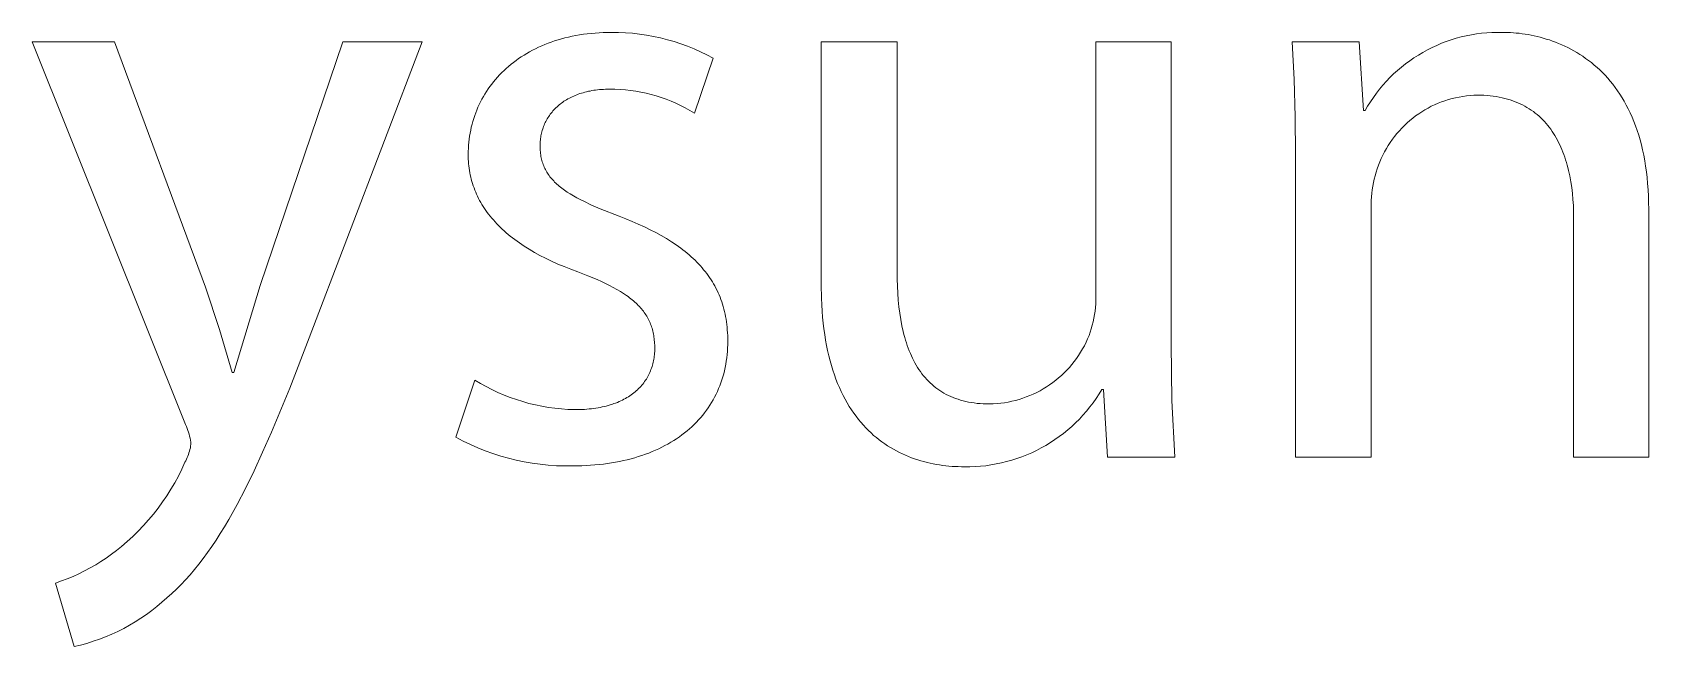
# Model space of a CAD drawing. Header units: millimetres. Extents: x -2542 to 6192, y -257 to 5845.
# Drawn here: x 4166.6 to 4331.4, y -129.6 to -67 of the extents above; entities that cross this region are included whole.
import ezdxf

# ---------------------------------------------------------------- set-up
doc = ezdxf.new("R2010")
doc.units = ezdxf.units.MM
doc.header["$MEASUREMENT"] = 0
doc.layers.add('Domyślny', color=7, linetype='Continuous', true_color=0x000000)

msp = doc.modelspace()

# ---------------------------------------------------------------- linework, layer by layer
at = {"layer": 'Domyślny', "color": 18, "lineweight": 15, "true_color": 0x000000}
for p, q in [((4220.55, -67.62), (4220.9, -67.52)), ((4220.9, -67.52), (4221.27, -67.43)), ((4221.27, -67.43), (4221.64, -67.35)), ((4221.64, -67.35), (4222.01, -67.28)), ((4222.01, -67.28), (4222.39, -67.21)), ((4222.39, -67.21), (4222.78, -67.15)), ((4222.78, -67.15), (4223.17, -67.1)), ((4223.17, -67.1), (4223.57, -67.06)), ((4223.57, -67.06), (4223.97, -67.02)), ((4223.97, -67.02), (4224.38, -66.99)), ((4224.38, -66.99), (4224.79, -66.97)), ((4224.79, -66.97), (4225.21, -66.96)), ((4225.21, -66.96), (4225.63, -66.96)), ((4225.63, -66.96), (4226.35, -66.96)), ((4226.35, -66.96), (4227.07, -67)), ((4227.07, -67), (4227.79, -67.05)), ((4227.79, -67.05), (4228.51, -67.13)), ((4228.51, -67.13), (4229.22, -67.24)), ((4229.22, -67.24), (4229.93, -67.37)), ((4229.93, -67.37), (4230.64, -67.52)), ((4230.64, -67.52), (4231.34, -67.7)), ((4311.25, -67.71), (4311.76, -67.56)), ((4311.76, -67.56), (4312.27, -67.42)), ((4312.27, -67.42), (4312.78, -67.3)), ((4312.78, -67.3), (4313.3, -67.2)), ((4313.3, -67.2), (4313.82, -67.11)), ((4313.82, -67.11), (4314.35, -67.04)), ((4314.35, -67.04), (4314.87, -66.99)), ((4314.87, -66.99), (4315.4, -66.96)), ((4315.4, -66.96), (4315.93, -66.95)), ((4315.93, -66.95), (4316.46, -66.96)), ((4316.46, -66.96), (4316.73, -66.96)), ((4316.73, -66.96), (4317.01, -66.97)), ((4317.01, -66.97), (4317.3, -66.98)), ((4317.3, -66.98), (4317.59, -67)), ((4317.59, -67), (4317.88, -67.02)), ((4317.88, -67.02), (4318.18, -67.05)), ((4318.18, -67.05), (4318.48, -67.09)), ((4318.48, -67.09), (4318.78, -67.13)), ((4318.78, -67.13), (4319.08, -67.18)), ((4319.08, -67.18), (4319.39, -67.24)), ((4319.39, -67.24), (4319.7, -67.3)), ((4319.7, -67.3), (4320.01, -67.38)), ((4320.01, -67.38), (4320.32, -67.45)), ((4320.32, -67.45), (4320.63, -67.54)), ((4320.63, -67.54), (4320.94, -67.63)), ((4182.22, -106.93), (4166.6, -67.93)), ((4166.6, -67.93), (4174.98, -67.93)), ((4174.98, -67.93), (4184.26, -92.91)), ((4189.84, -92.76), (4198.24, -67.93)), ((4206.36, -67.93), (4194.84, -98.09)), ((4198.24, -67.93), (4206.36, -67.93)), ((4216.73, -69.27), (4217.01, -69.1)), ((4217.01, -69.1), (4217.3, -68.93)), ((4217.3, -68.93), (4217.6, -68.77)), ((4217.6, -68.77), (4217.9, -68.62)), ((4217.9, -68.62), (4218.21, -68.47)), ((4218.21, -68.47), (4218.53, -68.33)), ((4218.53, -68.33), (4218.85, -68.19)), ((4218.85, -68.19), (4219.18, -68.07)), ((4219.18, -68.07), (4219.51, -67.94)), ((4219.51, -67.94), (4219.85, -67.83)), ((4219.85, -67.83), (4220.2, -67.72)), ((4220.2, -67.72), (4220.55, -67.62)), ((4231.34, -67.7), (4232.03, -67.9)), ((4232.03, -67.9), (4232.72, -68.12)), ((4232.72, -68.12), (4233.4, -68.37)), ((4233.4, -68.37), (4234.07, -68.63)), ((4234.07, -68.63), (4234.73, -68.93)), ((4234.73, -68.93), (4235.38, -69.24)), ((4247.02, -92.69), (4247.02, -67.91)), ((4247.02, -67.91), (4254.76, -67.91)), ((4254.76, -67.91), (4254.76, -91.36)), ((4275.03, -93.89), (4275.03, -67.91)), ((4275.03, -67.91), (4282.71, -67.91)), ((4282.71, -67.91), (4282.71, -98.71)), ((4295.24, -71.74), (4295.02, -67.91)), ((4295.02, -67.91), (4301.86, -67.91)), ((4301.86, -67.91), (4302.29, -74.92)), ((4307.9, -69.26), (4308.35, -68.99)), ((4308.35, -68.99), (4308.82, -68.74)), ((4308.82, -68.74), (4309.29, -68.5)), ((4309.29, -68.5), (4309.77, -68.28)), ((4309.77, -68.28), (4310.26, -68.07)), ((4310.26, -68.07), (4310.75, -67.88)), ((4310.75, -67.88), (4311.25, -67.71)), ((4320.94, -67.63), (4321.26, -67.73)), ((4321.26, -67.73), (4321.57, -67.84)), ((4321.57, -67.84), (4321.88, -67.96)), ((4321.88, -67.96), (4322.2, -68.08)), ((4322.2, -68.08), (4322.51, -68.21)), ((4322.51, -68.21), (4322.82, -68.35)), ((4322.82, -68.35), (4323.13, -68.51)), ((4323.13, -68.51), (4323.44, -68.66)), ((4323.44, -68.66), (4323.75, -68.83)), ((4323.75, -68.83), (4324.05, -69.01)), ((4324.05, -69.01), (4324.36, -69.2)), ((4324.36, -69.2), (4324.66, -69.39)), ((4214.46, -71.06), (4214.69, -70.84)), ((4214.69, -70.84), (4214.92, -70.63)), ((4214.92, -70.63), (4215.16, -70.42)), ((4215.16, -70.42), (4215.4, -70.21)), ((4215.4, -70.21), (4215.66, -70.01)), ((4215.66, -70.01), (4215.91, -69.82)), ((4215.91, -69.82), (4216.18, -69.63)), ((4216.18, -69.63), (4216.45, -69.45)), ((4216.45, -69.45), (4216.73, -69.27)), ((4236.02, -69.57), (4234.1, -75.19)), ((4235.38, -69.24), (4236.02, -69.57)), ((4305.38, -71.19), (4305.77, -70.83)), ((4305.77, -70.83), (4306.18, -70.49)), ((4306.18, -70.49), (4306.59, -70.16)), ((4306.59, -70.16), (4307.02, -69.84)), ((4307.02, -69.84), (4307.45, -69.54)), ((4307.45, -69.54), (4307.9, -69.26)), ((4324.66, -69.39), (4324.95, -69.6)), ((4324.95, -69.6), (4325.25, -69.82)), ((4325.25, -69.82), (4325.54, -70.04)), ((4325.54, -70.04), (4325.83, -70.28)), ((4325.83, -70.28), (4326.11, -70.53)), ((4326.11, -70.53), (4326.39, -70.78)), ((4326.39, -70.78), (4326.66, -71.05)), ((4213.07, -72.72), (4213.25, -72.47)), ((4213.25, -72.47), (4213.44, -72.23)), ((4213.44, -72.23), (4213.63, -71.98)), ((4213.63, -71.98), (4213.83, -71.75)), ((4213.83, -71.75), (4214.03, -71.51)), ((4214.03, -71.51), (4214.24, -71.28)), ((4214.24, -71.28), (4214.46, -71.06)), ((4295.35, -75.57), (4295.24, -71.74)), ((4303.95, -72.74), (4304.29, -72.33)), ((4304.29, -72.33), (4304.64, -71.94)), ((4304.64, -71.94), (4305, -71.55)), ((4305, -71.55), (4305.38, -71.19)), ((4326.66, -71.05), (4326.93, -71.33)), ((4326.93, -71.33), (4327.2, -71.62)), ((4327.2, -71.62), (4327.46, -71.92)), ((4327.46, -71.92), (4327.71, -72.24)), ((4327.71, -72.24), (4327.96, -72.56)), ((4212.16, -74.31), (4212.3, -74.04)), ((4212.3, -74.04), (4212.44, -73.77)), ((4212.44, -73.77), (4212.59, -73.5)), ((4212.59, -73.5), (4212.74, -73.24)), ((4212.74, -73.24), (4212.9, -72.98)), ((4212.9, -72.98), (4213.07, -72.72)), ((4220.68, -74.07), (4220.55, -74.16)), ((4220.8, -73.98), (4220.68, -74.07)), ((4220.93, -73.9), (4220.8, -73.98)), ((4221.07, -73.82), (4220.93, -73.9)), ((4221.21, -73.74), (4221.07, -73.82)), ((4221.35, -73.66), (4221.21, -73.74)), ((4221.49, -73.59), (4221.35, -73.66)), ((4221.64, -73.51), (4221.49, -73.59)), ((4221.79, -73.45), (4221.64, -73.51)), ((4221.94, -73.38), (4221.79, -73.45)), ((4222.1, -73.32), (4221.94, -73.38)), ((4222.26, -73.26), (4222.1, -73.32)), ((4222.42, -73.2), (4222.26, -73.26)), ((4222.59, -73.15), (4222.42, -73.2)), ((4222.76, -73.1), (4222.59, -73.15)), ((4222.93, -73.05), (4222.76, -73.1)), ((4223.11, -73.01), (4222.93, -73.05)), ((4223.29, -72.96), (4223.11, -73.01)), ((4223.47, -72.93), (4223.29, -72.96)), ((4223.65, -72.89), (4223.47, -72.93)), ((4223.84, -72.86), (4223.65, -72.89)), ((4224.03, -72.83), (4223.84, -72.86)), ((4224.23, -72.81), (4224.03, -72.83)), ((4224.43, -72.79), (4224.23, -72.81)), ((4224.63, -72.77), (4224.43, -72.79)), ((4224.83, -72.76), (4224.63, -72.77)), ((4225.04, -72.75), (4224.83, -72.76)), ((4225.25, -72.74), (4225.04, -72.75)), ((4225.46, -72.74), (4225.25, -72.74)), ((4225.99, -72.75), (4225.46, -72.74)), ((4226.53, -72.77), (4225.99, -72.75)), ((4227.06, -72.82), (4226.53, -72.77)), ((4227.59, -72.87), (4227.06, -72.82)), ((4228.12, -72.95), (4227.59, -72.87)), ((4228.65, -73.05), (4228.12, -72.95)), ((4229.17, -73.16), (4228.65, -73.05)), ((4229.69, -73.29), (4229.17, -73.16)), ((4230.21, -73.43), (4229.69, -73.29)), ((4230.72, -73.59), (4230.21, -73.43)), ((4231.22, -73.77), (4230.72, -73.59)), ((4231.72, -73.97), (4231.22, -73.77)), ((4232.21, -74.18), (4231.72, -73.97)), ((4302.73, -74.47), (4303.02, -74.02)), ((4303.02, -74.02), (4303.31, -73.58)), ((4303.31, -73.58), (4303.62, -73.15)), ((4303.62, -73.15), (4303.95, -72.74)), ((4310.26, -74.04), (4309.91, -74.18)), ((4310.61, -73.92), (4310.26, -74.04)), ((4310.97, -73.81), (4310.61, -73.92)), ((4311.33, -73.7), (4310.97, -73.81)), ((4311.69, -73.62), (4311.33, -73.7)), ((4312.06, -73.54), (4311.69, -73.62)), ((4312.43, -73.48), (4312.06, -73.54)), ((4312.8, -73.43), (4312.43, -73.48)), ((4313.18, -73.39), (4312.8, -73.43)), ((4313.55, -73.37), (4313.18, -73.39)), ((4313.93, -73.35), (4313.55, -73.37)), ((4314.26, -73.36), (4313.93, -73.35)), ((4314.59, -73.37), (4314.26, -73.36)), ((4314.92, -73.39), (4314.59, -73.37)), ((4315.23, -73.42), (4314.92, -73.39)), ((4315.54, -73.46), (4315.23, -73.42)), ((4315.84, -73.5), (4315.54, -73.46)), ((4316.14, -73.55), (4315.84, -73.5)), ((4316.43, -73.61), (4316.14, -73.55)), ((4316.71, -73.68), (4316.43, -73.61)), ((4316.99, -73.75), (4316.71, -73.68)), ((4317.26, -73.83), (4316.99, -73.75)), ((4317.52, -73.92), (4317.26, -73.83)), ((4317.78, -74.02), (4317.52, -73.92)), ((4318.03, -74.12), (4317.78, -74.02)), ((4318.28, -74.23), (4318.03, -74.12)), ((4327.96, -72.56), (4328.2, -72.9)), ((4328.2, -72.9), (4328.43, -73.25)), ((4328.43, -73.25), (4328.66, -73.61)), ((4328.66, -73.61), (4328.88, -73.98)), ((4328.88, -73.98), (4329.09, -74.36)), ((4211.51, -76.02), (4211.6, -75.73)), ((4211.6, -75.73), (4211.7, -75.44)), ((4211.7, -75.44), (4211.8, -75.15)), ((4211.8, -75.15), (4211.91, -74.87)), ((4211.91, -74.87), (4212.03, -74.59)), ((4212.03, -74.59), (4212.16, -74.31)), ((4219.09, -75.77), (4219.02, -75.9)), ((4219.16, -75.65), (4219.09, -75.77)), ((4219.24, -75.53), (4219.16, -75.65)), ((4219.32, -75.41), (4219.24, -75.53)), ((4219.4, -75.3), (4219.32, -75.41)), ((4219.49, -75.18), (4219.4, -75.3)), ((4219.58, -75.07), (4219.49, -75.18)), ((4219.68, -74.96), (4219.58, -75.07)), ((4219.77, -74.85), (4219.68, -74.96)), ((4219.87, -74.75), (4219.77, -74.85)), ((4219.98, -74.65), (4219.87, -74.75)), ((4220.09, -74.54), (4219.98, -74.65)), ((4220.2, -74.44), (4220.09, -74.54)), ((4220.31, -74.35), (4220.2, -74.44)), ((4220.43, -74.25), (4220.31, -74.35)), ((4220.55, -74.16), (4220.43, -74.25)), ((4232.69, -74.41), (4232.21, -74.18)), ((4233.17, -74.65), (4232.69, -74.41)), ((4233.64, -74.91), (4233.17, -74.65)), ((4234.1, -75.19), (4233.64, -74.91)), ((4295.37, -79.4), (4295.35, -75.57)), ((4302.29, -74.92), (4302.47, -74.92)), ((4302.47, -74.92), (4302.73, -74.47)), ((4307.32, -75.69), (4307.03, -75.93)), ((4307.62, -75.47), (4307.32, -75.69)), ((4307.93, -75.25), (4307.62, -75.47)), ((4308.24, -75.04), (4307.93, -75.25)), ((4308.56, -74.85), (4308.24, -75.04)), ((4308.89, -74.67), (4308.56, -74.85)), ((4309.22, -74.49), (4308.89, -74.67)), ((4309.56, -74.33), (4309.22, -74.49)), ((4309.91, -74.18), (4309.56, -74.33)), ((4318.51, -74.35), (4318.28, -74.23)), ((4318.75, -74.47), (4318.51, -74.35)), ((4318.97, -74.6), (4318.75, -74.47)), ((4319.19, -74.74), (4318.97, -74.6)), ((4319.41, -74.88), (4319.19, -74.74)), ((4319.62, -75.03), (4319.41, -74.88)), ((4319.82, -75.18), (4319.62, -75.03)), ((4320.02, -75.34), (4319.82, -75.18)), ((4320.21, -75.51), (4320.02, -75.34)), ((4320.4, -75.68), (4320.21, -75.51)), ((4320.58, -75.86), (4320.4, -75.68)), ((4329.09, -74.36), (4329.3, -74.76)), ((4329.3, -74.76), (4329.5, -75.17)), ((4329.5, -75.17), (4329.69, -75.6)), ((4329.69, -75.6), (4329.87, -76.03)), ((4211.18, -77.52), (4211.23, -77.22)), ((4211.23, -77.22), (4211.29, -76.91)), ((4211.29, -76.91), (4211.35, -76.61)), ((4211.35, -76.61), (4211.43, -76.32)), ((4211.43, -76.32), (4211.51, -76.02)), ((4218.48, -77.35), (4218.45, -77.49)), ((4218.51, -77.21), (4218.48, -77.35)), ((4218.55, -77.08), (4218.51, -77.21)), ((4218.58, -76.94), (4218.55, -77.08)), ((4218.63, -76.8), (4218.58, -76.94)), ((4218.67, -76.67), (4218.63, -76.8)), ((4218.72, -76.54), (4218.67, -76.67)), ((4218.77, -76.41), (4218.72, -76.54)), ((4218.83, -76.28), (4218.77, -76.41)), ((4218.89, -76.15), (4218.83, -76.28)), ((4218.95, -76.02), (4218.89, -76.15)), ((4219.02, -75.9), (4218.95, -76.02)), ((4305.71, -77.26), (4305.47, -77.55)), ((4305.96, -76.98), (4305.71, -77.26)), ((4306.21, -76.7), (4305.96, -76.98)), ((4306.48, -76.44), (4306.21, -76.7)), ((4306.75, -76.18), (4306.48, -76.44)), ((4307.03, -75.93), (4306.75, -76.18)), ((4320.75, -76.04), (4320.58, -75.86)), ((4320.92, -76.23), (4320.75, -76.04)), ((4321.09, -76.43), (4320.92, -76.23)), ((4321.24, -76.63), (4321.09, -76.43)), ((4321.4, -76.83), (4321.24, -76.63)), ((4321.54, -77.04), (4321.4, -76.83)), ((4321.69, -77.26), (4321.54, -77.04)), ((4321.82, -77.48), (4321.69, -77.26)), ((4329.87, -76.03), (4330.04, -76.49)), ((4330.04, -76.49), (4330.2, -76.95)), ((4330.2, -76.95), (4330.36, -77.43)), ((4330.36, -77.43), (4330.5, -77.92)), ((4211.03, -79.4), (4211.04, -79.08)), ((4211.04, -79.08), (4211.05, -78.77)), ((4211.05, -78.77), (4211.07, -78.45)), ((4211.07, -78.45), (4211.1, -78.14)), ((4211.1, -78.14), (4211.13, -77.83)), ((4211.13, -77.83), (4211.18, -77.52)), ((4218.37, -78.21), (4218.36, -78.35)), ((4218.36, -78.35), (4218.36, -78.5)), ((4218.36, -78.5), (4218.36, -78.66)), ((4218.36, -78.66), (4218.37, -78.83)), ((4218.38, -78.06), (4218.37, -78.21)), ((4218.37, -78.83), (4218.38, -78.98)), ((4218.39, -77.92), (4218.38, -78.06)), ((4218.38, -78.98), (4218.39, -79.14)), ((4218.41, -77.78), (4218.39, -77.92)), ((4218.43, -77.63), (4218.41, -77.78)), ((4218.45, -77.49), (4218.43, -77.63)), ((4304.64, -78.8), (4304.45, -79.12)), ((4304.83, -78.47), (4304.64, -78.8)), ((4305.03, -78.16), (4304.83, -78.47)), ((4305.25, -77.85), (4305.03, -78.16)), ((4305.47, -77.55), (4305.25, -77.85)), ((4321.95, -77.7), (4321.82, -77.48)), ((4322.08, -77.93), (4321.95, -77.7)), ((4322.2, -78.17), (4322.08, -77.93)), ((4322.32, -78.41), (4322.2, -78.17)), ((4322.43, -78.65), (4322.32, -78.41)), ((4322.54, -78.9), (4322.43, -78.65)), ((4322.64, -79.15), (4322.54, -78.9)), ((4330.5, -77.92), (4330.64, -78.42)), ((4330.64, -78.42), (4330.76, -78.94)), ((4330.76, -78.94), (4330.87, -79.48)), ((4211.04, -79.64), (4211.03, -79.4)), ((4211.04, -79.87), (4211.04, -79.64)), ((4211.06, -80.11), (4211.04, -79.87)), ((4211.07, -80.34), (4211.06, -80.11)), ((4211.1, -80.57), (4211.07, -80.34)), ((4211.13, -80.8), (4211.1, -80.57)), ((4218.39, -79.14), (4218.41, -79.29)), ((4218.41, -79.29), (4218.43, -79.44)), ((4218.43, -79.44), (4218.45, -79.59)), ((4218.45, -79.59), (4218.48, -79.73)), ((4218.48, -79.73), (4218.51, -79.88)), ((4218.51, -79.88), (4218.55, -80.02)), ((4218.55, -80.02), (4218.59, -80.16)), ((4218.59, -80.16), (4218.63, -80.29)), ((4218.63, -80.29), (4218.68, -80.43)), ((4218.68, -80.43), (4218.73, -80.56)), ((4218.73, -80.56), (4218.78, -80.69)), ((4218.78, -80.69), (4218.84, -80.81)), ((4295.37, -110.26), (4295.37, -79.4)), ((4303.84, -80.49), (4303.71, -80.85)), ((4303.97, -80.14), (4303.84, -80.49)), ((4304.12, -79.8), (4303.97, -80.14)), ((4304.28, -79.46), (4304.12, -79.8)), ((4304.45, -79.12), (4304.28, -79.46)), ((4322.74, -79.41), (4322.64, -79.15)), ((4322.83, -79.67), (4322.74, -79.41)), ((4322.91, -79.93), (4322.83, -79.67)), ((4323, -80.2), (4322.91, -79.93)), ((4323.07, -80.47), (4323, -80.2)), ((4323.15, -80.74), (4323.07, -80.47)), ((4330.87, -79.48), (4330.98, -80.03)), ((4330.98, -80.03), (4331.07, -80.59)), ((4331.07, -80.59), (4331.15, -81.17)), ((4211.16, -81.03), (4211.13, -80.8)), ((4211.2, -81.26), (4211.16, -81.03)), ((4211.25, -81.48), (4211.2, -81.26)), ((4211.3, -81.71), (4211.25, -81.48)), ((4211.35, -81.93), (4211.3, -81.71)), ((4211.41, -82.15), (4211.35, -81.93)), ((4211.48, -82.37), (4211.41, -82.15)), ((4211.55, -82.59), (4211.48, -82.37)), ((4218.84, -80.81), (4218.91, -80.94)), ((4218.91, -80.94), (4218.97, -81.06)), ((4218.97, -81.06), (4219.04, -81.19)), ((4219.04, -81.19), (4219.12, -81.31)), ((4219.12, -81.31), (4219.2, -81.42)), ((4219.2, -81.42), (4219.28, -81.54)), ((4219.28, -81.54), (4219.36, -81.66)), ((4219.36, -81.66), (4219.45, -81.77)), ((4219.45, -81.77), (4219.55, -81.88)), ((4219.55, -81.88), (4219.65, -81.99)), ((4219.65, -81.99), (4219.75, -82.1)), ((4219.75, -82.1), (4219.85, -82.21)), ((4219.85, -82.21), (4219.96, -82.31)), ((4219.96, -82.31), (4220.08, -82.42)), ((4303.32, -82.27), (4303.25, -82.63)), ((4303.41, -81.91), (4303.32, -82.27)), ((4303.5, -81.56), (4303.41, -81.91)), ((4303.6, -81.21), (4303.5, -81.56)), ((4303.71, -80.85), (4303.6, -81.21)), ((4323.22, -81.02), (4323.15, -80.74)), ((4323.28, -81.3), (4323.22, -81.02)), ((4323.34, -81.59), (4323.28, -81.3)), ((4323.44, -82.17), (4323.34, -81.59)), ((4323.53, -82.76), (4323.44, -82.17)), ((4331.15, -81.17), (4331.22, -81.76)), ((4331.22, -81.76), (4331.27, -82.37)), ((4331.27, -82.37), (4331.32, -82.99)), ((4211.63, -82.81), (4211.55, -82.59)), ((4211.71, -83.03), (4211.63, -82.81)), ((4211.8, -83.24), (4211.71, -83.03)), ((4211.89, -83.45), (4211.8, -83.24)), ((4211.99, -83.66), (4211.89, -83.45)), ((4212.09, -83.87), (4211.99, -83.66)), ((4212.2, -84.08), (4212.09, -83.87)), ((4220.08, -82.42), (4220.2, -82.52)), ((4220.2, -82.52), (4220.32, -82.63)), ((4220.32, -82.63), (4220.44, -82.73)), ((4220.44, -82.73), (4220.57, -82.83)), ((4220.57, -82.83), (4220.71, -82.93)), ((4220.71, -82.93), (4220.85, -83.03)), ((4220.85, -83.03), (4221.14, -83.23)), ((4221.14, -83.23), (4221.44, -83.42)), ((4221.44, -83.42), (4221.76, -83.61)), ((4221.76, -83.61), (4222.1, -83.8)), ((4222.1, -83.8), (4222.46, -83.99)), ((4222.46, -83.99), (4222.83, -84.17)), ((4303.11, -83.72), (4303.09, -84.08)), ((4303.15, -83.35), (4303.11, -83.72)), ((4303.2, -82.99), (4303.15, -83.35)), ((4303.25, -82.63), (4303.2, -82.99)), ((4323.6, -83.36), (4323.53, -82.76)), ((4323.66, -83.97), (4323.6, -83.36)), ((4323.7, -84.59), (4323.66, -83.97)), ((4331.32, -82.99), (4331.35, -83.63)), ((4331.35, -83.63), (4331.37, -84.29)), ((4212.32, -84.29), (4212.2, -84.08)), ((4212.44, -84.49), (4212.32, -84.29)), ((4212.56, -84.7), (4212.44, -84.49)), ((4212.7, -84.9), (4212.56, -84.7)), ((4212.83, -85.1), (4212.7, -84.9)), ((4212.98, -85.3), (4212.83, -85.1)), ((4213.12, -85.49), (4212.98, -85.3)), ((4213.28, -85.69), (4213.12, -85.49)), ((4222.83, -84.17), (4223.62, -84.55)), ((4223.62, -84.55), (4224.49, -84.92)), ((4224.49, -84.92), (4226.42, -85.68)), ((4303.09, -84.08), (4303.08, -84.45)), ((4303.08, -84.45), (4303.08, -84.81)), ((4303.08, -84.81), (4303.08, -110.26)), ((4323.72, -85.22), (4323.7, -84.59)), ((4323.73, -85.86), (4323.72, -85.22)), ((4331.37, -84.29), (4331.38, -84.96)), ((4331.38, -84.96), (4331.38, -110.26)), ((4213.44, -85.88), (4213.28, -85.69)), ((4213.6, -86.07), (4213.44, -85.88)), ((4213.77, -86.26), (4213.6, -86.07)), ((4213.95, -86.45), (4213.77, -86.26)), ((4214.13, -86.64), (4213.95, -86.45)), ((4214.31, -86.82), (4214.13, -86.64)), ((4214.51, -87.01), (4214.31, -86.82)), ((4214.7, -87.19), (4214.51, -87.01)), ((4214.91, -87.37), (4214.7, -87.19)), ((4226.42, -85.68), (4227.09, -85.95)), ((4227.09, -85.95), (4227.75, -86.22)), ((4227.75, -86.22), (4228.38, -86.49)), ((4228.38, -86.49), (4229, -86.78)), ((4229, -86.78), (4229.59, -87.06)), ((4229.59, -87.06), (4230.16, -87.36)), ((4323.73, -110.26), (4323.73, -85.86)), ((4215.12, -87.54), (4214.91, -87.37)), ((4215.33, -87.72), (4215.12, -87.54)), ((4215.78, -88.07), (4215.33, -87.72)), ((4216.25, -88.4), (4215.78, -88.07)), ((4216.74, -88.74), (4216.25, -88.4)), ((4217.25, -89.06), (4216.74, -88.74)), ((4230.16, -87.36), (4230.71, -87.66)), ((4230.71, -87.66), (4231.24, -87.97)), ((4231.24, -87.97), (4231.75, -88.29)), ((4231.75, -88.29), (4232.24, -88.61)), ((4232.24, -88.61), (4232.7, -88.94)), ((4232.7, -88.94), (4232.93, -89.11)), ((4217.79, -89.37), (4217.25, -89.06)), ((4218.35, -89.68), (4217.79, -89.37)), ((4218.93, -89.98), (4218.35, -89.68)), ((4219.54, -90.27), (4218.93, -89.98)), ((4220.17, -90.56), (4219.54, -90.27)), ((4220.82, -90.83), (4220.17, -90.56)), ((4232.93, -89.11), (4233.14, -89.29)), ((4233.14, -89.29), (4233.36, -89.46)), ((4233.36, -89.46), (4233.57, -89.64)), ((4233.57, -89.64), (4233.77, -89.82)), ((4233.77, -89.82), (4233.97, -90)), ((4233.97, -90), (4234.16, -90.18)), ((4234.16, -90.18), (4234.35, -90.37)), ((4234.35, -90.37), (4234.53, -90.55)), ((4234.53, -90.55), (4234.71, -90.75)), ((4221.5, -91.1), (4220.82, -90.83)), ((4222.2, -91.36), (4221.5, -91.1)), ((4223.23, -91.75), (4222.2, -91.36)), ((4224.17, -92.14), (4223.23, -91.75)), ((4224.62, -92.34), (4224.17, -92.14)), ((4234.71, -90.75), (4234.88, -90.94)), ((4234.88, -90.94), (4235.04, -91.14)), ((4235.04, -91.14), (4235.2, -91.33)), ((4235.2, -91.33), (4235.36, -91.54)), ((4235.36, -91.54), (4235.51, -91.74)), ((4235.51, -91.74), (4235.65, -91.95)), ((4235.65, -91.95), (4235.79, -92.16)), ((4235.79, -92.16), (4235.93, -92.37)), ((4254.76, -91.36), (4254.76, -92.1)), ((4254.76, -92.1), (4254.79, -92.83)), ((4184.26, -92.91), (4185.68, -97.24)), ((4187.13, -101.61), (4189.84, -92.76)), ((4225.04, -92.54), (4224.62, -92.34)), ((4225.45, -92.74), (4225.04, -92.54)), ((4225.83, -92.94), (4225.45, -92.74)), ((4226.2, -93.15), (4225.83, -92.94)), ((4226.55, -93.35), (4226.2, -93.15)), ((4226.88, -93.56), (4226.55, -93.35)), ((4227.19, -93.78), (4226.88, -93.56)), ((4227.34, -93.88), (4227.19, -93.78)), ((4227.48, -93.99), (4227.34, -93.88)), ((4235.93, -92.37), (4236.05, -92.58)), ((4236.05, -92.58), (4236.18, -92.8)), ((4236.18, -92.8), (4236.29, -93.02)), ((4236.29, -93.02), (4236.4, -93.25)), ((4236.4, -93.25), (4236.51, -93.48)), ((4236.51, -93.48), (4236.61, -93.71)), ((4236.61, -93.71), (4236.71, -93.94)), ((4247.04, -94.05), (4247.02, -92.69)), ((4254.79, -92.83), (4254.82, -93.54)), ((4254.82, -93.54), (4254.88, -94.24)), ((4275.02, -94.25), (4275.03, -93.89)), ((4227.63, -94.1), (4227.48, -93.99)), ((4227.76, -94.21), (4227.63, -94.1)), ((4227.89, -94.32), (4227.76, -94.21)), ((4228.02, -94.44), (4227.89, -94.32)), ((4228.15, -94.55), (4228.02, -94.44)), ((4228.26, -94.66), (4228.15, -94.55)), ((4228.38, -94.78), (4228.26, -94.66)), ((4228.49, -94.9), (4228.38, -94.78)), ((4228.6, -95.02), (4228.49, -94.9)), ((4228.7, -95.13), (4228.6, -95.02)), ((4228.8, -95.26), (4228.7, -95.13)), ((4228.89, -95.38), (4228.8, -95.26)), ((4228.98, -95.5), (4228.89, -95.38)), ((4229.07, -95.63), (4228.98, -95.5)), ((4236.71, -93.94), (4236.8, -94.18)), ((4236.8, -94.18), (4236.88, -94.42)), ((4236.88, -94.42), (4236.96, -94.66)), ((4236.96, -94.66), (4237.04, -94.9)), ((4237.04, -94.9), (4237.1, -95.15)), ((4237.1, -95.15), (4237.17, -95.41)), ((4237.17, -95.41), (4237.22, -95.66)), ((4247.07, -94.71), (4247.04, -94.05)), ((4247.11, -95.35), (4247.07, -94.71)), ((4247.16, -95.97), (4247.11, -95.35)), ((4254.88, -94.24), (4254.94, -94.92)), ((4254.94, -94.92), (4255.03, -95.58)), ((4274.89, -95.71), (4274.94, -95.35)), ((4274.94, -95.35), (4274.98, -94.99)), ((4274.98, -94.99), (4275.01, -94.62)), ((4275.01, -94.62), (4275.02, -94.25)), ((4229.15, -95.75), (4229.07, -95.63)), ((4229.23, -95.88), (4229.15, -95.75)), ((4229.31, -96.01), (4229.23, -95.88)), ((4229.38, -96.14), (4229.31, -96.01)), ((4229.45, -96.27), (4229.38, -96.14)), ((4229.51, -96.41), (4229.45, -96.27)), ((4229.57, -96.54), (4229.51, -96.41)), ((4229.63, -96.68), (4229.57, -96.54)), ((4229.68, -96.82), (4229.63, -96.68)), ((4229.73, -96.96), (4229.68, -96.82)), ((4229.78, -97.11), (4229.73, -96.96)), ((4229.82, -97.25), (4229.78, -97.11)), ((4237.22, -95.66), (4237.28, -95.92)), ((4237.28, -95.92), (4237.32, -96.19)), ((4237.32, -96.19), (4237.36, -96.45)), ((4237.36, -96.45), (4237.4, -96.72)), ((4237.4, -96.72), (4237.43, -97)), ((4237.43, -97), (4237.45, -97.28)), ((4247.22, -96.58), (4247.16, -95.97)), ((4247.29, -97.17), (4247.22, -96.58)), ((4247.38, -97.75), (4247.29, -97.17)), ((4255.03, -95.58), (4255.13, -96.22)), ((4255.13, -96.22), (4255.25, -96.85)), ((4255.25, -96.85), (4255.38, -97.45)), ((4274.45, -97.5), (4274.56, -97.15)), ((4274.56, -97.15), (4274.66, -96.79)), ((4274.66, -96.79), (4274.75, -96.44)), ((4274.75, -96.44), (4274.82, -96.08)), ((4274.82, -96.08), (4274.89, -95.71)), ((4185.68, -97.24), (4186.96, -101.61)), ((4194.84, -98.09), (4192.85, -103.21)), ((4229.86, -97.4), (4229.82, -97.25)), ((4229.89, -97.55), (4229.86, -97.4)), ((4229.92, -97.7), (4229.89, -97.55)), ((4229.95, -97.85), (4229.92, -97.7)), ((4229.97, -98), (4229.95, -97.85)), ((4230, -98.16), (4229.97, -98)), ((4230.01, -98.32), (4230, -98.16)), ((4230.03, -98.48), (4230.01, -98.32)), ((4230.04, -98.65), (4230.03, -98.48)), ((4230.05, -98.81), (4230.04, -98.65)), ((4230.05, -98.98), (4230.05, -98.81)), ((4237.45, -97.28), (4237.47, -97.56)), ((4237.47, -97.56), (4237.49, -97.84)), ((4237.49, -98.77), (4237.48, -99.12)), ((4237.49, -97.84), (4237.5, -98.13)), ((4237.5, -98.42), (4237.49, -98.77)), ((4237.5, -98.13), (4237.5, -98.42)), ((4247.47, -98.31), (4247.38, -97.75)), ((4247.57, -98.86), (4247.47, -98.31)), ((4247.68, -99.39), (4247.57, -98.86)), ((4255.38, -97.45), (4255.46, -97.75)), ((4255.46, -97.75), (4255.54, -98.04)), ((4255.54, -98.04), (4255.62, -98.32)), ((4255.62, -98.32), (4255.71, -98.6)), ((4255.71, -98.6), (4255.8, -98.88)), ((4273.85, -98.89), (4274.02, -98.54)), ((4274.02, -98.54), (4274.18, -98.2)), ((4274.18, -98.2), (4274.33, -97.84)), ((4274.33, -97.84), (4274.45, -97.5)), ((4282.71, -98.71), (4282.78, -104.48)), ((4229.9, -100.57), (4229.93, -100.42)), ((4229.93, -100.42), (4229.96, -100.27)), ((4229.96, -100.27), (4229.98, -100.11)), ((4229.98, -100.11), (4230.01, -99.95)), ((4230.01, -99.95), (4230.02, -99.8)), ((4230.02, -99.8), (4230.04, -99.64)), ((4230.04, -99.64), (4230.05, -99.48)), ((4230.05, -99.15), (4230.05, -98.98)), ((4230.05, -99.31), (4230.05, -99.15)), ((4230.05, -99.48), (4230.05, -99.31)), ((4237.35, -100.46), (4237.29, -100.78)), ((4237.39, -100.13), (4237.35, -100.46)), ((4237.43, -99.79), (4237.39, -100.13)), ((4237.46, -99.46), (4237.43, -99.79)), ((4237.48, -99.12), (4237.46, -99.46)), ((4247.8, -99.91), (4247.68, -99.39)), ((4247.93, -100.42), (4247.8, -99.91)), ((4248.07, -100.91), (4247.93, -100.42)), ((4255.8, -98.88), (4255.9, -99.14)), ((4255.9, -99.14), (4256, -99.41)), ((4256, -99.41), (4256.11, -99.67)), ((4256.11, -99.67), (4256.22, -99.92)), ((4256.22, -99.92), (4256.34, -100.17)), ((4256.34, -100.17), (4256.46, -100.41)), ((4256.46, -100.41), (4256.58, -100.64)), ((4272.57, -100.8), (4272.81, -100.5)), ((4272.81, -100.5), (4273.04, -100.19)), ((4273.04, -100.19), (4273.26, -99.88)), ((4273.26, -99.88), (4273.47, -99.55)), ((4273.47, -99.55), (4273.66, -99.22)), ((4273.66, -99.22), (4273.85, -98.89)), ((4186.96, -101.61), (4187.13, -101.61)), ((4229.2, -102.28), (4229.28, -102.15)), ((4229.28, -102.15), (4229.35, -102.01)), ((4229.35, -102.01), (4229.43, -101.88)), ((4229.43, -101.88), (4229.49, -101.74)), ((4229.49, -101.74), (4229.56, -101.6)), ((4229.56, -101.6), (4229.62, -101.46)), ((4229.62, -101.46), (4229.67, -101.32)), ((4229.67, -101.32), (4229.73, -101.17)), ((4229.73, -101.17), (4229.78, -101.02)), ((4229.78, -101.02), (4229.82, -100.88)), ((4229.82, -100.88), (4229.86, -100.73)), ((4229.86, -100.73), (4229.9, -100.57)), ((4236.99, -102.05), (4236.9, -102.36)), ((4237.08, -101.74), (4236.99, -102.05)), ((4237.16, -101.43), (4237.08, -101.74)), ((4237.23, -101.11), (4237.16, -101.43)), ((4237.29, -100.78), (4237.23, -101.11)), ((4248.21, -101.38), (4248.07, -100.91)), ((4248.37, -101.85), (4248.21, -101.38)), ((4248.53, -102.3), (4248.37, -101.85)), ((4256.58, -100.64), (4256.71, -100.87)), ((4256.71, -100.87), (4256.85, -101.1)), ((4256.85, -101.1), (4256.99, -101.32)), ((4256.99, -101.32), (4257.14, -101.53)), ((4257.14, -101.53), (4257.29, -101.74)), ((4257.29, -101.74), (4257.45, -101.94)), ((4257.45, -101.94), (4257.61, -102.13)), ((4257.61, -102.13), (4257.78, -102.32)), ((4271.22, -102.17), (4271.51, -101.91)), ((4271.51, -101.91), (4271.79, -101.65)), ((4271.79, -101.65), (4272.06, -101.38)), ((4272.06, -101.38), (4272.32, -101.09)), ((4272.32, -101.09), (4272.57, -100.8)), ((4192.85, -103.21), (4190.98, -107.71)), ((4209.78, -108.22), (4211.7, -102.38)), ((4211.7, -102.38), (4212.28, -102.72)), ((4212.28, -102.72), (4212.86, -103.05)), ((4212.86, -103.05), (4213.46, -103.36)), ((4213.46, -103.36), (4214.07, -103.64)), ((4214.07, -103.64), (4214.69, -103.91)), ((4227.65, -103.89), (4227.79, -103.79)), ((4227.79, -103.79), (4227.92, -103.69)), ((4227.92, -103.69), (4228.05, -103.59)), ((4228.05, -103.59), (4228.17, -103.48)), ((4228.17, -103.48), (4228.29, -103.37)), ((4228.29, -103.37), (4228.41, -103.26)), ((4228.41, -103.26), (4228.52, -103.14)), ((4228.52, -103.14), (4228.63, -103.03)), ((4228.63, -103.03), (4228.74, -102.91)), ((4228.74, -102.91), (4228.84, -102.79)), ((4228.84, -102.79), (4228.93, -102.66)), ((4228.93, -102.66), (4229.02, -102.54)), ((4229.02, -102.54), (4229.11, -102.41)), ((4229.11, -102.41), (4229.2, -102.28)), ((4236.44, -103.55), (4236.3, -103.84)), ((4236.56, -103.26), (4236.44, -103.55)), ((4236.68, -102.96), (4236.56, -103.26)), ((4236.8, -102.66), (4236.68, -102.96)), ((4236.9, -102.36), (4236.8, -102.66)), ((4248.7, -102.73), (4248.53, -102.3)), ((4248.88, -103.15), (4248.7, -102.73)), ((4249.07, -103.56), (4248.88, -103.15)), ((4249.27, -103.96), (4249.07, -103.56)), ((4257.78, -102.32), (4257.95, -102.5)), ((4257.95, -102.5), (4258.13, -102.68)), ((4258.13, -102.68), (4258.32, -102.85)), ((4258.32, -102.85), (4258.51, -103.01)), ((4258.51, -103.01), (4258.7, -103.17)), ((4258.7, -103.17), (4258.9, -103.32)), ((4258.9, -103.32), (4259.11, -103.46)), ((4259.11, -103.46), (4259.32, -103.59)), ((4259.32, -103.59), (4259.54, -103.72)), ((4259.54, -103.72), (4259.76, -103.85)), ((4268.64, -103.81), (4268.99, -103.65)), ((4268.99, -103.65), (4269.33, -103.47)), ((4269.33, -103.47), (4269.66, -103.28)), ((4269.66, -103.28), (4269.99, -103.08)), ((4269.99, -103.08), (4270.31, -102.87)), ((4270.31, -102.87), (4270.62, -102.64)), ((4270.62, -102.64), (4270.93, -102.41)), ((4270.93, -102.41), (4271.22, -102.17)), ((4275.36, -103.8), (4275.06, -104.26)), ((4275.64, -103.34), (4275.36, -103.8)), ((4275.81, -103.34), (4275.64, -103.34)), ((4276.22, -110.23), (4275.81, -103.34)), ((4214.69, -103.91), (4215.31, -104.15)), ((4215.31, -104.15), (4215.95, -104.38)), ((4215.95, -104.38), (4216.59, -104.58)), ((4216.59, -104.58), (4217.23, -104.76)), ((4217.23, -104.76), (4217.89, -104.92)), ((4217.89, -104.92), (4218.54, -105.06)), ((4218.54, -105.06), (4219.21, -105.17)), ((4219.21, -105.17), (4219.87, -105.26)), ((4219.87, -105.26), (4220.54, -105.33)), ((4220.54, -105.33), (4221.21, -105.38)), ((4221.21, -105.38), (4221.88, -105.4)), ((4221.88, -105.4), (4222.39, -105.4)), ((4222.39, -105.4), (4222.89, -105.37)), ((4222.89, -105.37), (4223.37, -105.33)), ((4223.37, -105.33), (4223.6, -105.31)), ((4223.6, -105.31), (4223.83, -105.28)), ((4223.83, -105.28), (4224.05, -105.25)), ((4224.05, -105.25), (4224.27, -105.21)), ((4224.27, -105.21), (4224.49, -105.17)), ((4224.49, -105.17), (4224.7, -105.13)), ((4224.7, -105.13), (4224.9, -105.08)), ((4224.9, -105.08), (4225.11, -105.03)), ((4225.11, -105.03), (4225.31, -104.97)), ((4225.31, -104.97), (4225.5, -104.92)), ((4225.5, -104.92), (4225.69, -104.86)), ((4225.69, -104.86), (4225.88, -104.79)), ((4225.88, -104.79), (4226.06, -104.73)), ((4226.06, -104.73), (4226.24, -104.66)), ((4226.24, -104.66), (4226.41, -104.58)), ((4226.41, -104.58), (4226.58, -104.51)), ((4226.58, -104.51), (4226.75, -104.43)), ((4226.75, -104.43), (4226.91, -104.35)), ((4226.91, -104.35), (4227.06, -104.26)), ((4227.06, -104.26), (4227.22, -104.17)), ((4227.22, -104.17), (4227.37, -104.08)), ((4227.37, -104.08), (4227.51, -103.99)), ((4227.51, -103.99), (4227.65, -103.89)), ((4235.51, -105.2), (4235.33, -105.46)), ((4235.68, -104.94), (4235.51, -105.2)), ((4235.85, -104.67), (4235.68, -104.94)), ((4236.01, -104.4), (4235.85, -104.67)), ((4236.16, -104.12), (4236.01, -104.4)), ((4236.3, -103.84), (4236.16, -104.12)), ((4249.47, -104.34), (4249.27, -103.96)), ((4249.68, -104.72), (4249.47, -104.34)), ((4249.89, -105.07), (4249.68, -104.72)), ((4250.11, -105.42), (4249.89, -105.07)), ((4250.34, -105.76), (4250.11, -105.42)), ((4259.76, -103.85), (4259.99, -103.96)), ((4259.99, -103.96), (4260.23, -104.07)), ((4260.23, -104.07), (4260.47, -104.17)), ((4260.47, -104.17), (4260.72, -104.27)), ((4260.72, -104.27), (4260.97, -104.35)), ((4260.97, -104.35), (4261.23, -104.43)), ((4261.23, -104.43), (4261.5, -104.51)), ((4261.5, -104.51), (4261.77, -104.57)), ((4261.77, -104.57), (4262.05, -104.63)), ((4262.05, -104.63), (4262.33, -104.68)), ((4262.33, -104.68), (4262.63, -104.72)), ((4262.63, -104.72), (4262.92, -104.76)), ((4262.92, -104.76), (4263.23, -104.79)), ((4263.23, -104.79), (4263.54, -104.81)), ((4263.54, -104.81), (4263.86, -104.82)), ((4263.86, -104.82), (4264.18, -104.82)), ((4264.18, -104.82), (4264.56, -104.81)), ((4264.56, -104.81), (4264.95, -104.78)), ((4264.95, -104.78), (4265.33, -104.75)), ((4265.33, -104.75), (4265.71, -104.69)), ((4265.71, -104.69), (4266.09, -104.63)), ((4266.09, -104.63), (4266.46, -104.55)), ((4266.46, -104.55), (4266.84, -104.46)), ((4266.84, -104.46), (4267.21, -104.36)), ((4267.21, -104.36), (4267.57, -104.24)), ((4267.57, -104.24), (4267.93, -104.11)), ((4267.93, -104.11), (4268.29, -103.97)), ((4268.29, -103.97), (4268.64, -103.81)), ((4274.41, -105.13), (4274.07, -105.55)), ((4274.74, -104.7), (4274.41, -105.13)), ((4275.06, -104.26), (4274.74, -104.7)), ((4282.78, -104.48), (4283.06, -110.23)), ((4182.31, -107.12), (4182.22, -106.93)), ((4234.08, -106.91), (4233.84, -107.14)), ((4234.3, -106.68), (4234.08, -106.91)), ((4234.52, -106.45), (4234.3, -106.68)), ((4234.74, -106.21), (4234.52, -106.45)), ((4234.94, -105.97), (4234.74, -106.21)), ((4235.14, -105.72), (4234.94, -105.97)), ((4235.33, -105.46), (4235.14, -105.72)), ((4250.58, -106.08), (4250.34, -105.76)), ((4250.82, -106.39), (4250.58, -106.08)), ((4251.06, -106.69), (4250.82, -106.39)), ((4251.32, -106.98), (4251.06, -106.69)), ((4251.57, -107.25), (4251.32, -106.98)), ((4272.96, -106.74), (4272.56, -107.12)), ((4273.34, -106.36), (4272.96, -106.74)), ((4273.71, -105.96), (4273.34, -106.36)), ((4274.07, -105.55), (4273.71, -105.96)), ((4182.38, -107.31), (4182.31, -107.12)), ((4182.46, -107.51), (4182.38, -107.31)), ((4182.52, -107.71), (4182.46, -107.51)), ((4182.58, -107.91), (4182.52, -107.71)), ((4182.63, -108.11), (4182.58, -107.91)), ((4182.68, -108.31), (4182.63, -108.11)), ((4182.72, -108.52), (4182.68, -108.31)), ((4182.75, -108.73), (4182.72, -108.52)), ((4182.77, -108.93), (4182.75, -108.73)), ((4190.98, -107.71), (4190.08, -109.75)), ((4210.51, -108.61), (4209.78, -108.22)), ((4211.26, -108.96), (4210.51, -108.61)), ((4231.7, -108.73), (4231.4, -108.91)), ((4231.99, -108.55), (4231.7, -108.73)), ((4232.28, -108.37), (4231.99, -108.55)), ((4232.56, -108.18), (4232.28, -108.37)), ((4232.83, -107.98), (4232.56, -108.18)), ((4233.09, -107.78), (4232.83, -107.98)), ((4233.35, -107.57), (4233.09, -107.78)), ((4233.6, -107.36), (4233.35, -107.57)), ((4233.84, -107.14), (4233.6, -107.36)), ((4251.83, -107.52), (4251.57, -107.25)), ((4252.1, -107.77), (4251.83, -107.52)), ((4252.37, -108.02), (4252.1, -107.77)), ((4252.65, -108.25), (4252.37, -108.02)), ((4252.93, -108.48), (4252.65, -108.25)), ((4253.21, -108.69), (4252.93, -108.48)), ((4253.5, -108.89), (4253.21, -108.69)), ((4270.85, -108.46), (4270.39, -108.75)), ((4271.29, -108.14), (4270.85, -108.46)), ((4271.73, -107.82), (4271.29, -108.14)), ((4272.15, -107.47), (4271.73, -107.82)), ((4272.56, -107.12), (4272.15, -107.47)), ((4182.32, -110.45), (4182.39, -110.29)), ((4182.39, -110.29), (4182.46, -110.13)), ((4182.46, -110.13), (4182.52, -109.96)), ((4182.52, -109.96), (4182.57, -109.79)), ((4182.57, -109.79), (4182.63, -109.62)), ((4182.63, -109.62), (4182.67, -109.45)), ((4182.67, -109.45), (4182.71, -109.28)), ((4182.71, -109.28), (4182.74, -109.11)), ((4182.74, -109.11), (4182.77, -108.93)), ((4190.08, -109.75), (4189.2, -111.65)), ((4212.01, -109.3), (4211.26, -108.96)), ((4212.78, -109.6), (4212.01, -109.3)), ((4213.56, -109.88), (4212.78, -109.6)), ((4214.35, -110.13), (4213.56, -109.88)), ((4215.14, -110.35), (4214.35, -110.13)), ((4215.94, -110.55), (4215.14, -110.35)), ((4228.01, -110.31), (4227.64, -110.41)), ((4228.38, -110.19), (4228.01, -110.31)), ((4228.75, -110.08), (4228.38, -110.19)), ((4229.1, -109.95), (4228.75, -110.08)), ((4229.45, -109.82), (4229.1, -109.95)), ((4229.79, -109.68), (4229.45, -109.82)), ((4230.13, -109.54), (4229.79, -109.68)), ((4230.46, -109.39), (4230.13, -109.54)), ((4230.78, -109.24), (4230.46, -109.39)), ((4231.09, -109.07), (4230.78, -109.24)), ((4231.4, -108.91), (4231.09, -109.07)), ((4253.79, -109.09), (4253.5, -108.89)), ((4254.09, -109.27), (4253.79, -109.09)), ((4254.39, -109.44), (4254.09, -109.27)), ((4254.69, -109.61), (4254.39, -109.44)), ((4254.99, -109.76), (4254.69, -109.61)), ((4255.3, -109.91), (4254.99, -109.76)), ((4255.6, -110.05), (4255.3, -109.91)), ((4255.92, -110.18), (4255.6, -110.05)), ((4256.23, -110.3), (4255.92, -110.18)), ((4256.54, -110.41), (4256.23, -110.3)), ((4266.97, -110.39), (4266.45, -110.55)), ((4267.48, -110.2), (4266.97, -110.39)), ((4267.98, -110), (4267.48, -110.2)), ((4268.48, -109.79), (4267.98, -110)), ((4268.97, -109.55), (4268.48, -109.79)), ((4269.46, -109.3), (4268.97, -109.55)), ((4269.93, -109.04), (4269.46, -109.3)), ((4270.39, -108.75), (4269.93, -109.04)), ((4283.06, -110.23), (4276.22, -110.23)), ((4303.08, -110.26), (4295.37, -110.26)), ((4331.38, -110.26), (4323.73, -110.26)), ((4181.49, -112.17), (4181.84, -111.47)), ((4181.84, -111.47), (4182.16, -110.77)), ((4182.16, -110.77), (4182.24, -110.61)), ((4182.24, -110.61), (4182.32, -110.45)), ((4189.2, -111.65), (4188.34, -113.42)), ((4216.75, -110.72), (4215.94, -110.55)), ((4217.56, -110.86), (4216.75, -110.72)), ((4218.38, -110.97), (4217.56, -110.86)), ((4219.2, -111.05), (4218.38, -110.97)), ((4220.03, -111.11), (4219.2, -111.05)), ((4220.85, -111.13), (4220.03, -111.11)), ((4221.68, -111.13), (4220.85, -111.13)), ((4222.61, -111.12), (4221.68, -111.13)), ((4223.51, -111.07), (4222.61, -111.12)), ((4223.95, -111.04), (4223.51, -111.07)), ((4224.39, -111), (4223.95, -111.04)), ((4224.82, -110.95), (4224.39, -111)), ((4225.24, -110.89), (4224.82, -110.95)), ((4225.65, -110.83), (4225.24, -110.89)), ((4226.06, -110.76), (4225.65, -110.83)), ((4226.47, -110.68), (4226.06, -110.76)), ((4226.86, -110.6), (4226.47, -110.68)), ((4227.25, -110.51), (4226.86, -110.6)), ((4227.64, -110.41), (4227.25, -110.51)), ((4256.86, -110.52), (4256.54, -110.41)), ((4257.17, -110.61), (4256.86, -110.52)), ((4257.49, -110.7), (4257.17, -110.61)), ((4257.81, -110.78), (4257.49, -110.7)), ((4258.13, -110.86), (4257.81, -110.78)), ((4258.45, -110.92), (4258.13, -110.86)), ((4258.77, -110.98), (4258.45, -110.92)), ((4259.09, -111.03), (4258.77, -110.98)), ((4259.41, -111.08), (4259.09, -111.03)), ((4259.73, -111.12), (4259.41, -111.08)), ((4260.05, -111.15), (4259.73, -111.12)), ((4260.36, -111.18), (4260.05, -111.15)), ((4260.68, -111.2), (4260.36, -111.18)), ((4261, -111.21), (4260.68, -111.2)), ((4261.31, -111.22), (4261, -111.21)), ((4261.62, -111.22), (4261.31, -111.22)), ((4262.16, -111.22), (4261.62, -111.22)), ((4262.71, -111.2), (4262.16, -111.22)), ((4263.25, -111.16), (4262.71, -111.2)), ((4263.79, -111.11), (4263.25, -111.16)), ((4264.33, -111.03), (4263.79, -111.11)), ((4264.86, -110.94), (4264.33, -111.03)), ((4265.4, -110.83), (4264.86, -110.94)), ((4265.92, -110.7), (4265.4, -110.83)), ((4266.45, -110.55), (4265.92, -110.7)), ((4180.32, -114.17), (4180.73, -113.52)), ((4180.73, -113.52), (4181.12, -112.85)), ((4181.12, -112.85), (4181.49, -112.17)), ((4188.34, -113.42), (4187.48, -115.07)), ((4179.42, -115.44), (4179.88, -114.81)), ((4179.88, -114.81), (4180.32, -114.17)), ((4187.48, -115.07), (4186.62, -116.61)), ((4177.93, -117.22), (4178.45, -116.64)), ((4178.45, -116.64), (4178.95, -116.05)), ((4178.95, -116.05), (4179.42, -115.44)), ((4186.62, -116.61), (4186.19, -117.33)), ((4176.27, -118.84), (4176.84, -118.32)), ((4176.84, -118.32), (4177.39, -117.78)), ((4177.39, -117.78), (4177.93, -117.22)), ((4185.76, -118.03), (4185.33, -118.7)), ((4186.19, -117.33), (4185.76, -118.03)), ((4174.14, -120.52), (4174.66, -120.14)), ((4174.66, -120.14), (4175.18, -119.75)), ((4175.18, -119.75), (4175.68, -119.35)), ((4175.68, -119.35), (4176.27, -118.84)), ((4184.47, -119.97), (4184.03, -120.57)), ((4184.9, -119.35), (4184.47, -119.97)), ((4185.33, -118.7), (4184.9, -119.35)), ((4171.35, -122.12), (4171.93, -121.84)), ((4171.93, -121.84), (4172.5, -121.53)), ((4172.5, -121.53), (4173.06, -121.21)), ((4173.06, -121.21), (4173.6, -120.87)), ((4173.6, -120.87), (4174.14, -120.52)), ((4183.14, -121.7), (4182.69, -122.23)), ((4183.59, -121.14), (4183.14, -121.7)), ((4184.03, -120.57), (4183.59, -121.14)), ((4168.96, -123.07), (4169.57, -122.86)), ((4170.85, -129.55), (4168.96, -123.07)), ((4169.57, -122.86), (4170.17, -122.63)), ((4170.17, -122.63), (4170.76, -122.39)), ((4170.76, -122.39), (4171.35, -122.12)), ((4181.77, -123.23), (4181.29, -123.7)), ((4182.23, -122.74), (4181.77, -123.23)), ((4182.69, -122.23), (4182.23, -122.74)), ((4179.82, -125.03), (4179.31, -125.47)), ((4180.33, -124.58), (4179.82, -125.03)), ((4180.82, -124.15), (4180.33, -124.58)), ((4181.29, -123.7), (4180.82, -124.15)), ((4177.67, -126.66), (4177.09, -127.03)), ((4178.23, -126.28), (4177.67, -126.66)), ((4178.77, -125.88), (4178.23, -126.28)), ((4179.31, -125.47), (4178.77, -125.88)), ((4174.7, -128.28), (4174.07, -128.55)), ((4175.31, -128), (4174.7, -128.28)), ((4175.92, -127.69), (4175.31, -128)), ((4176.51, -127.37), (4175.92, -127.69)), ((4177.09, -127.03), (4176.51, -127.37)), ((4171.51, -129.4), (4170.85, -129.55)), ((4172.16, -129.22), (4171.51, -129.4)), ((4172.8, -129.01), (4172.16, -129.22)), ((4173.44, -128.79), (4172.8, -129.01)), ((4174.07, -128.55), (4173.44, -128.79))]:
    msp.add_line(p, q, dxfattribs=at)

doc.saveas('drawing.dxf')
